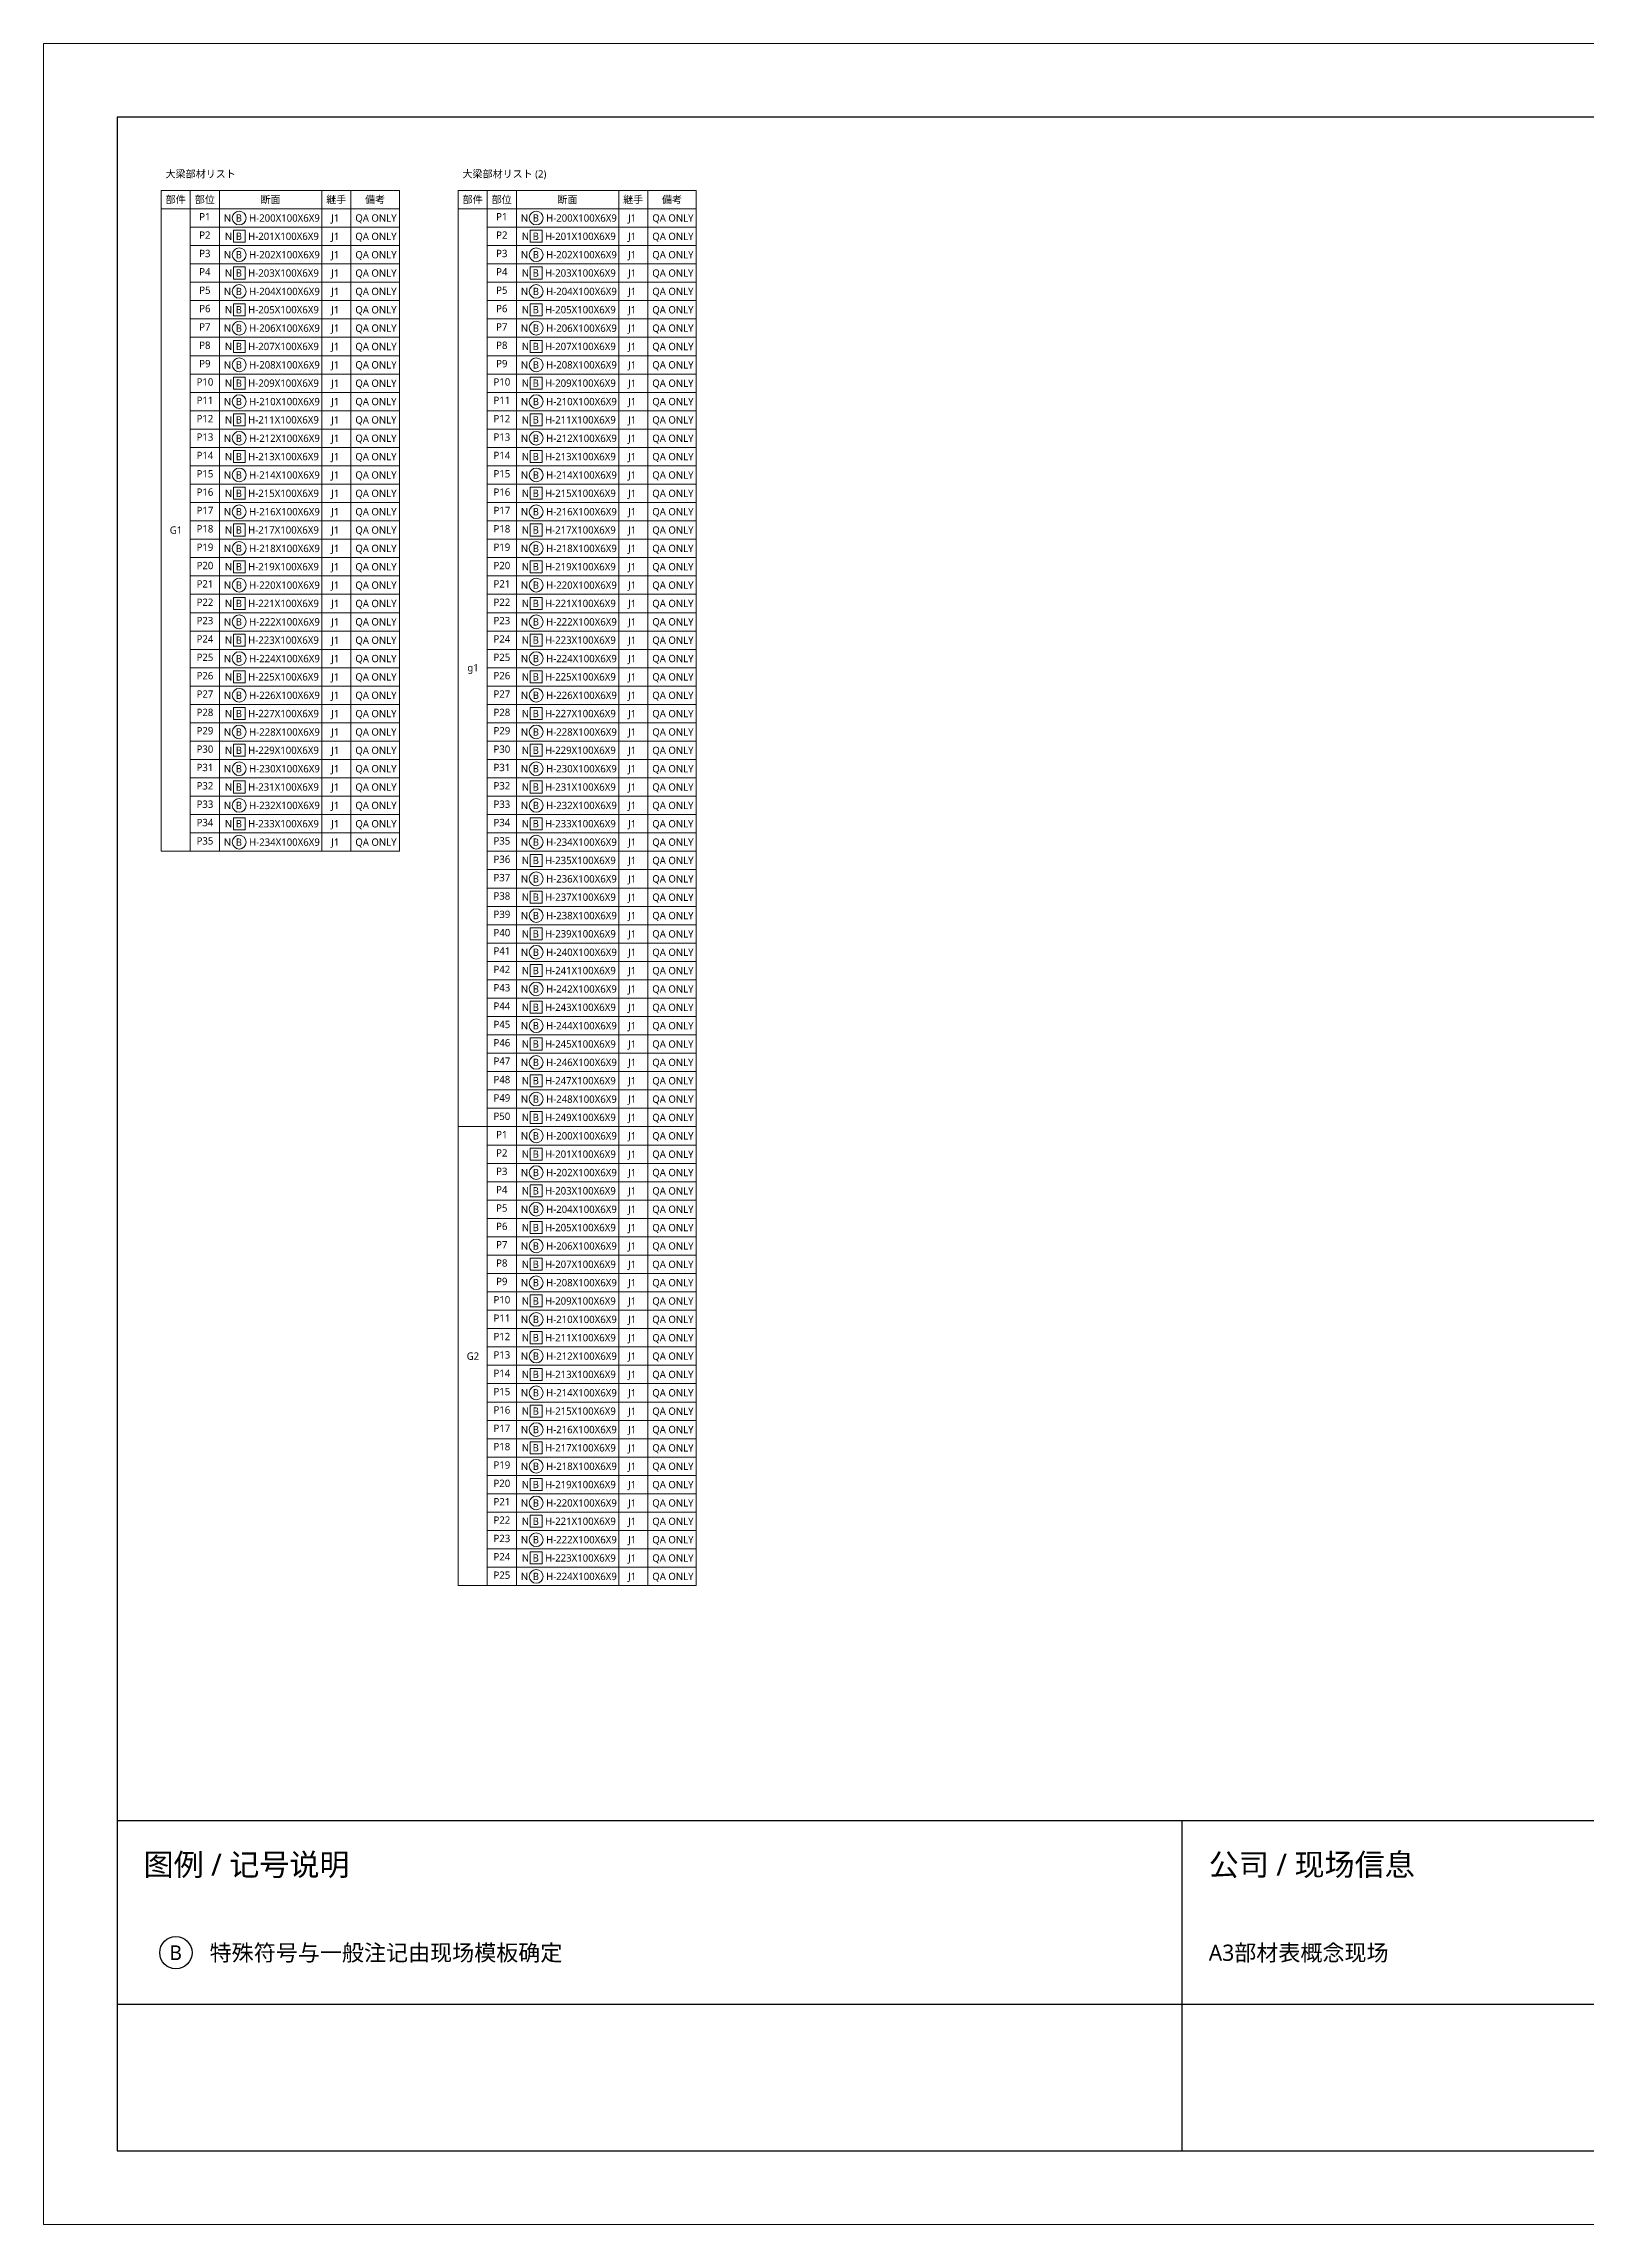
# Model space of a CAD drawing. Header units: millimetres. Extents: x 0 to 420, y 0 to 297.
# Drawn here: x 0 to 210, y 0 to 297 of the extents above; entities that cross this region are included whole.
import ezdxf

# ---------------------------------------------------------------- set-up
doc = ezdxf.new("R2010")
doc.units = ezdxf.units.MM
for name, color, linetype in [('ALIGN_A3', 8, 'Continuous'), ('BORDER', 7, 'Continuous'), ('FIXED_INFO', 7, 'Continuous'), ('TABLE_OOBARI', 3, 'Continuous'), ('TEXT', 7, 'Continuous')]:
    doc.layers.add(name, color=color, linetype=linetype)
doc.styles.add('MDG_CJK', font='NotoSansSC-VF.ttf')

# ---------------------------------------------------------------- blocks, each defined once
blk = doc.blocks.new('MDG_MAT_1FA7D49E33FD522B23D7')
at = {"lineweight": 13}
blk.add_circle((2.09, 0.5), 0.936, dxfattribs=at)
at = {"style": 'MDG_CJK'}
for s, p in [('N', (0, 0)), ('B', (1.62, 0))]:
    blk.add_text(s, height=1, dxfattribs=at).set_placement(p)
blk = doc.blocks.new('MDG_MAT_5EB7D1F36CDFFF83779C')
at = {"lineweight": 13}
for p, q in [((2.76, 1.32), (1.16, 1.32)), ((1.16, 1.32), (1.16, -0.32)), ((2.76, -0.32), (2.76, 1.32)), ((1.16, -0.32), (2.76, -0.32))]:
    blk.add_line(p, q, dxfattribs=at)
at = {"style": 'MDG_CJK'}
for s, p in [('N', (0, 0)), ('B', (1.48, 0))]:
    blk.add_text(s, height=1, dxfattribs=at).set_placement(p)

msp = doc.modelspace()

# ---------------------------------------------------------------- linework, layer by layer
at = {"layer": 'ALIGN_A3', "lineweight": 13}
for p, q in [((420, 297), (0, 297)), ((0, 297), (0, 0)), ((0, 0), (420, 0))]:
    msp.add_line(p, q, dxfattribs=at)
at = {"layer": 'BORDER', "lineweight": 30}
for p, q in [((410, 287), (10, 287)), ((10, 287), (10, 10)), ((10, 10), (410, 10))]:
    msp.add_line(p, q, dxfattribs=at)
at = {"layer": 'FIXED_INFO', "lineweight": 30}
msp.add_line((10, 55), (392, 55), dxfattribs=at)
at = {"layer": 'FIXED_INFO', "lineweight": 25}
for p, q in [((155, 10), (155, 55)), ((10, 30), (392, 30))]:
    msp.add_line(p, q, dxfattribs=at)
at = {"layer": 'FIXED_INFO'}
msp.add_circle((18, 37), 2.2, dxfattribs=at)
at = {"layer": 'TABLE_OOBARI', "lineweight": 13}
for p, q in [((48.42, 277), (16, 277)), ((16, 277), (16, 187)), ((48.42, 187), (48.42, 277)), ((88.84, 277), (56.42, 277)), ((56.42, 277), (56.42, 87)), ((88.84, 87), (88.84, 277)), ((16, 274.5), (48.42, 274.5)), ((56.42, 274.5), (88.84, 274.5)), ((16, 187), (48.42, 187)), ((56.42, 87), (88.84, 87))]:
    msp.add_line(p, q, dxfattribs=at)
at = {"layer": 'TABLE_OOBARI', "lineweight": 9}
for p, q in [((19.96, 187), (19.96, 277)), ((23.93, 187), (23.93, 277)), ((37.86, 187), (37.86, 277)), ((41.83, 187), (41.83, 277)), ((60.39, 87), (60.39, 277)), ((64.35, 87), (64.35, 277)), ((78.28, 87), (78.28, 277)), ((82.25, 87), (82.25, 277)), ((19.96, 272), (48.42, 272)), ((60.39, 272), (88.84, 272)), ((19.96, 269.5), (48.42, 269.5)), ((60.39, 269.5), (88.84, 269.5)), ((19.96, 267), (48.42, 267)), ((19.96, 264.5), (48.42, 264.5)), ((60.39, 267), (88.84, 267)), ((60.39, 264.5), (88.84, 264.5)), ((19.96, 262), (48.42, 262)), ((60.39, 262), (88.84, 262)), ((19.96, 259.5), (48.42, 259.5)), ((60.39, 259.5), (88.84, 259.5)), ((19.96, 257), (48.42, 257)), ((60.39, 257), (88.84, 257)), ((19.96, 254.5), (48.42, 254.5)), ((60.39, 254.5), (88.84, 254.5)), ((19.96, 252), (48.42, 252)), ((19.96, 249.5), (48.42, 249.5)), ((60.39, 252), (88.84, 252)), ((60.39, 249.5), (88.84, 249.5)), ((19.96, 247), (48.42, 247)), ((60.39, 247), (88.84, 247)), ((19.96, 244.5), (48.42, 244.5)), ((60.39, 244.5), (88.84, 244.5)), ((19.96, 242), (48.42, 242)), ((60.39, 242), (88.84, 242)), ((19.96, 239.5), (48.42, 239.5)), ((60.39, 239.5), (88.84, 239.5)), ((19.96, 237), (48.42, 237)), ((60.39, 237), (88.84, 237)), ((19.96, 234.5), (48.42, 234.5)), ((19.96, 232), (48.42, 232)), ((60.39, 234.5), (88.84, 234.5)), ((60.39, 232), (88.84, 232)), ((19.96, 229.5), (48.42, 229.5)), ((60.39, 229.5), (88.84, 229.5)), ((19.96, 227), (48.42, 227)), ((60.39, 227), (88.84, 227)), ((19.96, 224.5), (48.42, 224.5)), ((60.39, 224.5), (88.84, 224.5)), ((19.96, 222), (48.42, 222)), ((60.39, 222), (88.84, 222)), ((19.96, 219.5), (48.42, 219.5)), ((19.96, 217), (48.42, 217)), ((60.39, 219.5), (88.84, 219.5)), ((60.39, 217), (88.84, 217)), ((19.96, 214.5), (48.42, 214.5)), ((60.39, 214.5), (88.84, 214.5)), ((19.96, 212), (48.42, 212)), ((60.39, 212), (88.84, 212)), ((19.96, 209.5), (48.42, 209.5)), ((60.39, 209.5), (88.84, 209.5)), ((19.96, 207), (48.42, 207)), ((60.39, 207), (88.84, 207)), ((19.96, 204.5), (48.42, 204.5)), ((19.96, 202), (48.42, 202)), ((60.39, 204.5), (88.84, 204.5)), ((60.39, 202), (88.84, 202)), ((19.96, 199.5), (48.42, 199.5)), ((60.39, 199.5), (88.84, 199.5)), ((19.96, 197), (48.42, 197)), ((60.39, 197), (88.84, 197)), ((19.96, 194.5), (48.42, 194.5)), ((60.39, 194.5), (88.84, 194.5)), ((19.96, 192), (48.42, 192)), ((60.39, 192), (88.84, 192)), ((19.96, 189.5), (48.42, 189.5)), ((60.39, 189.5), (88.84, 189.5)), ((16, 187), (48.42, 187)), ((60.39, 187), (88.84, 187)), ((60.39, 184.5), (88.84, 184.5)), ((60.39, 182), (88.84, 182)), ((60.39, 179.5), (88.84, 179.5)), ((60.39, 177), (88.84, 177)), ((60.39, 174.5), (88.84, 174.5)), ((60.39, 172), (88.84, 172)), ((60.39, 169.5), (88.84, 169.5)), ((60.39, 167), (88.84, 167)), ((60.39, 164.5), (88.84, 164.5)), ((60.39, 162), (88.84, 162)), ((60.39, 159.5), (88.84, 159.5)), ((60.39, 157), (88.84, 157)), ((60.39, 154.5), (88.84, 154.5)), ((60.39, 152), (88.84, 152)), ((56.42, 149.5), (88.84, 149.5)), ((60.39, 147), (88.84, 147)), ((60.39, 144.5), (88.84, 144.5)), ((60.39, 142), (88.84, 142)), ((60.39, 139.5), (88.84, 139.5)), ((60.39, 137), (88.84, 137)), ((60.39, 134.5), (88.84, 134.5)), ((60.39, 132), (88.84, 132)), ((60.39, 129.5), (88.84, 129.5)), ((60.39, 127), (88.84, 127)), ((60.39, 124.5), (88.84, 124.5)), ((60.39, 122), (88.84, 122)), ((60.39, 119.5), (88.84, 119.5)), ((60.39, 117), (88.84, 117)), ((60.39, 114.5), (88.84, 114.5)), ((60.39, 112), (88.84, 112)), ((60.39, 109.5), (88.84, 109.5)), ((60.39, 107), (88.84, 107)), ((60.39, 104.5), (88.84, 104.5)), ((60.39, 102), (88.84, 102)), ((60.39, 99.5), (88.84, 99.5)), ((60.39, 97), (88.84, 97)), ((60.39, 94.5), (88.84, 94.5)), ((60.39, 92), (88.84, 92)), ((60.39, 89.5), (88.84, 89.5)), ((56.42, 87), (88.84, 87))]:
    msp.add_line(p, q, dxfattribs=at)

# ---------------------------------------------------------------- block references
at = {"layer": 'TEXT'}
for name, p in [('MDG_MAT_1FA7D49E33FD522B23D7', (24.53, 272.75)), ('MDG_MAT_1FA7D49E33FD522B23D7', (64.96, 272.75)), ('MDG_MAT_5EB7D1F36CDFFF83779C', (24.67, 270.26)), ('MDG_MAT_5EB7D1F36CDFFF83779C', (65.09, 270.26)), ('MDG_MAT_1FA7D49E33FD522B23D7', (24.53, 267.75)), ('MDG_MAT_1FA7D49E33FD522B23D7', (64.96, 267.75)), ('MDG_MAT_5EB7D1F36CDFFF83779C', (24.67, 265.26)), ('MDG_MAT_5EB7D1F36CDFFF83779C', (65.09, 265.26)), ('MDG_MAT_1FA7D49E33FD522B23D7', (24.53, 262.75)), ('MDG_MAT_5EB7D1F36CDFFF83779C', (24.67, 260.26)), ('MDG_MAT_1FA7D49E33FD522B23D7', (64.96, 262.75)), ('MDG_MAT_5EB7D1F36CDFFF83779C', (65.09, 260.26)), ('MDG_MAT_1FA7D49E33FD522B23D7', (24.53, 257.75)), ('MDG_MAT_1FA7D49E33FD522B23D7', (64.96, 257.75)), ('MDG_MAT_5EB7D1F36CDFFF83779C', (24.67, 255.26)), ('MDG_MAT_5EB7D1F36CDFFF83779C', (65.09, 255.26)), ('MDG_MAT_1FA7D49E33FD522B23D7', (24.53, 252.75)), ('MDG_MAT_1FA7D49E33FD522B23D7', (64.96, 252.75)), ('MDG_MAT_5EB7D1F36CDFFF83779C', (24.67, 250.26)), ('MDG_MAT_5EB7D1F36CDFFF83779C', (65.09, 250.26)), ('MDG_MAT_1FA7D49E33FD522B23D7', (24.53, 247.75)), ('MDG_MAT_5EB7D1F36CDFFF83779C', (24.67, 245.26)), ('MDG_MAT_1FA7D49E33FD522B23D7', (64.96, 247.75)), ('MDG_MAT_5EB7D1F36CDFFF83779C', (65.09, 245.26)), ('MDG_MAT_1FA7D49E33FD522B23D7', (24.53, 242.75)), ('MDG_MAT_1FA7D49E33FD522B23D7', (64.96, 242.75)), ('MDG_MAT_5EB7D1F36CDFFF83779C', (24.67, 240.26)), ('MDG_MAT_5EB7D1F36CDFFF83779C', (65.09, 240.26)), ('MDG_MAT_1FA7D49E33FD522B23D7', (24.53, 237.75)), ('MDG_MAT_1FA7D49E33FD522B23D7', (64.96, 237.75)), ('MDG_MAT_5EB7D1F36CDFFF83779C', (24.67, 235.26)), ('MDG_MAT_5EB7D1F36CDFFF83779C', (65.09, 235.26)), ('MDG_MAT_1FA7D49E33FD522B23D7', (24.53, 232.75)), ('MDG_MAT_1FA7D49E33FD522B23D7', (64.96, 232.75)), ('MDG_MAT_1FA7D49E33FD522B23D7', (24.53, 227.75)), ('MDG_MAT_5EB7D1F36CDFFF83779C', (24.67, 230.26)), ('MDG_MAT_1FA7D49E33FD522B23D7', (64.96, 227.75)), ('MDG_MAT_5EB7D1F36CDFFF83779C', (65.09, 230.26)), ('MDG_MAT_5EB7D1F36CDFFF83779C', (24.67, 225.26)), ('MDG_MAT_5EB7D1F36CDFFF83779C', (65.09, 225.26)), ('MDG_MAT_1FA7D49E33FD522B23D7', (24.53, 222.75)), ('MDG_MAT_1FA7D49E33FD522B23D7', (64.96, 222.75)), ('MDG_MAT_5EB7D1F36CDFFF83779C', (24.67, 220.26)), ('MDG_MAT_5EB7D1F36CDFFF83779C', (65.09, 220.26)), ('MDG_MAT_1FA7D49E33FD522B23D7', (24.53, 217.75)), ('MDG_MAT_1FA7D49E33FD522B23D7', (64.96, 217.75)), ('MDG_MAT_1FA7D49E33FD522B23D7', (24.53, 212.75)), ('MDG_MAT_5EB7D1F36CDFFF83779C', (24.67, 215.26)), ('MDG_MAT_1FA7D49E33FD522B23D7', (64.96, 212.75)), ('MDG_MAT_5EB7D1F36CDFFF83779C', (65.09, 215.26)), ('MDG_MAT_5EB7D1F36CDFFF83779C', (24.67, 210.26)), ('MDG_MAT_5EB7D1F36CDFFF83779C', (65.09, 210.26)), ('MDG_MAT_1FA7D49E33FD522B23D7', (24.53, 207.75)), ('MDG_MAT_1FA7D49E33FD522B23D7', (64.96, 207.75)), ('MDG_MAT_5EB7D1F36CDFFF83779C', (24.67, 205.26)), ('MDG_MAT_5EB7D1F36CDFFF83779C', (65.09, 205.26)), ('MDG_MAT_1FA7D49E33FD522B23D7', (24.53, 202.75)), ('MDG_MAT_1FA7D49E33FD522B23D7', (64.96, 202.75)), ('MDG_MAT_1FA7D49E33FD522B23D7', (24.53, 197.75)), ('MDG_MAT_5EB7D1F36CDFFF83779C', (24.67, 200.26)), ('MDG_MAT_1FA7D49E33FD522B23D7', (64.96, 197.75)), ('MDG_MAT_5EB7D1F36CDFFF83779C', (65.09, 200.26)), ('MDG_MAT_5EB7D1F36CDFFF83779C', (24.67, 195.26)), ('MDG_MAT_5EB7D1F36CDFFF83779C', (65.09, 195.26)), ('MDG_MAT_1FA7D49E33FD522B23D7', (24.53, 192.75)), ('MDG_MAT_1FA7D49E33FD522B23D7', (64.96, 192.75)), ('MDG_MAT_5EB7D1F36CDFFF83779C', (24.67, 190.26)), ('MDG_MAT_5EB7D1F36CDFFF83779C', (65.09, 190.26)), ('MDG_MAT_1FA7D49E33FD522B23D7', (24.53, 187.75)), ('MDG_MAT_1FA7D49E33FD522B23D7', (64.96, 187.75)), ('MDG_MAT_1FA7D49E33FD522B23D7', (64.96, 182.75)), ('MDG_MAT_5EB7D1F36CDFFF83779C', (65.09, 185.26)), ('MDG_MAT_5EB7D1F36CDFFF83779C', (65.09, 180.26)), ('MDG_MAT_1FA7D49E33FD522B23D7', (64.96, 177.75)), ('MDG_MAT_5EB7D1F36CDFFF83779C', (65.09, 175.26)), ('MDG_MAT_1FA7D49E33FD522B23D7', (64.96, 172.75)), ('MDG_MAT_5EB7D1F36CDFFF83779C', (65.09, 170.26)), ('MDG_MAT_1FA7D49E33FD522B23D7', (64.96, 167.75)), ('MDG_MAT_5EB7D1F36CDFFF83779C', (65.09, 165.26)), ('MDG_MAT_1FA7D49E33FD522B23D7', (64.96, 162.75)), ('MDG_MAT_5EB7D1F36CDFFF83779C', (65.09, 160.26)), ('MDG_MAT_1FA7D49E33FD522B23D7', (64.96, 157.75)), ('MDG_MAT_5EB7D1F36CDFFF83779C', (65.09, 155.26)), ('MDG_MAT_1FA7D49E33FD522B23D7', (64.96, 152.75)), ('MDG_MAT_5EB7D1F36CDFFF83779C', (65.09, 150.26)), ('MDG_MAT_1FA7D49E33FD522B23D7', (64.96, 147.75)), ('MDG_MAT_5EB7D1F36CDFFF83779C', (65.09, 145.26)), ('MDG_MAT_1FA7D49E33FD522B23D7', (64.96, 142.75)), ('MDG_MAT_5EB7D1F36CDFFF83779C', (65.09, 140.26)), ('MDG_MAT_1FA7D49E33FD522B23D7', (64.96, 137.75)), ('MDG_MAT_1FA7D49E33FD522B23D7', (64.96, 132.75)), ('MDG_MAT_5EB7D1F36CDFFF83779C', (65.09, 135.26)), ('MDG_MAT_5EB7D1F36CDFFF83779C', (65.09, 130.26)), ('MDG_MAT_1FA7D49E33FD522B23D7', (64.96, 127.75)), ('MDG_MAT_5EB7D1F36CDFFF83779C', (65.09, 125.26)), ('MDG_MAT_1FA7D49E33FD522B23D7', (64.96, 122.75)), ('MDG_MAT_1FA7D49E33FD522B23D7', (64.96, 117.75)), ('MDG_MAT_5EB7D1F36CDFFF83779C', (65.09, 120.26)), ('MDG_MAT_5EB7D1F36CDFFF83779C', (65.09, 115.26)), ('MDG_MAT_1FA7D49E33FD522B23D7', (64.96, 112.75)), ('MDG_MAT_5EB7D1F36CDFFF83779C', (65.09, 110.26)), ('MDG_MAT_1FA7D49E33FD522B23D7', (64.96, 107.75)), ('MDG_MAT_1FA7D49E33FD522B23D7', (64.96, 102.75)), ('MDG_MAT_5EB7D1F36CDFFF83779C', (65.09, 105.26)), ('MDG_MAT_5EB7D1F36CDFFF83779C', (65.09, 100.26)), ('MDG_MAT_1FA7D49E33FD522B23D7', (64.96, 97.75)), ('MDG_MAT_5EB7D1F36CDFFF83779C', (65.09, 95.26)), ('MDG_MAT_1FA7D49E33FD522B23D7', (64.96, 92.75)), ('MDG_MAT_1FA7D49E33FD522B23D7', (64.96, 87.75)), ('MDG_MAT_5EB7D1F36CDFFF83779C', (65.09, 90.26))]:
    msp.add_blockref(name, p, dxfattribs=at)

# ---------------------------------------------------------------- texts
at = {"layer": 'TEXT', "style": 'MDG_CJK'}
for s, height, p in [('大梁部材リスト', 1, (16.6, 278.75)), ('大梁部材リスト (2)', 1, (57.02, 278.75)), ('部件', 1, (16.61, 275.25)), ('部位', 1, (20.57, 275.25)), ('断面', 1, (29.52, 275.25)), ('継手', 1, (38.47, 275.25)), ('備考', 1, (43.75, 275.25)), ('部件', 1, (57.03, 275.25)), ('部位', 1, (60.99, 275.25)), ('断面', 1, (69.94, 275.25)), ('継手', 1, (78.89, 275.25)), ('備考', 1, (84.17, 275.25)), ('P1', 1, (21.18, 272.92)), ('H-200X100X6X9', 1, (27.96, 272.75)), ('J1', 1, (39.14, 272.75)), ('QA ONLY', 1, (42.43, 272.75)), ('P1', 1, (61.6, 272.92)), ('H-200X100X6X9', 1, (68.39, 272.75)), ('J1', 1, (79.56, 272.75)), ('QA ONLY', 1, (82.85, 272.75)), ('P2', 1, (21.18, 270.42)), ('H-201X100X6X9', 1, (27.83, 270.26)), ('J1', 1, (39.14, 270.25)), ('QA ONLY', 1, (42.43, 270.25)), ('P2', 1, (61.6, 270.42)), ('H-201X100X6X9', 1, (68.25, 270.26)), ('J1', 1, (79.56, 270.25)), ('QA ONLY', 1, (82.85, 270.25)), ('P3', 1, (21.18, 267.92)), ('H-202X100X6X9', 1, (27.96, 267.75)), ('J1', 1, (39.14, 267.75)), ('QA ONLY', 1, (42.43, 267.75)), ('P3', 1, (61.6, 267.92)), ('H-202X100X6X9', 1, (68.39, 267.75)), ('J1', 1, (79.56, 267.75)), ('QA ONLY', 1, (82.85, 267.75)), ('P4', 1, (21.18, 265.42)), ('H-203X100X6X9', 1, (27.83, 265.26)), ('J1', 1, (39.14, 265.25)), ('QA ONLY', 1, (42.43, 265.25)), ('P4', 1, (61.6, 265.42)), ('H-203X100X6X9', 1, (68.25, 265.26)), ('J1', 1, (79.56, 265.25)), ('QA ONLY', 1, (82.85, 265.25)), ('P5', 1, (21.18, 262.92)), ('P6', 1, (21.18, 260.42)), ('H-204X100X6X9', 1, (27.96, 262.75)), ('J1', 1, (39.14, 262.75)), ('QA ONLY', 1, (42.43, 262.75)), ('P5', 1, (61.6, 262.92)), ('P6', 1, (61.6, 260.42)), ('H-204X100X6X9', 1, (68.39, 262.75)), ('J1', 1, (79.56, 262.75)), ('QA ONLY', 1, (82.85, 262.75)), ('P7', 1, (21.18, 257.92)), ('H-205X100X6X9', 1, (27.83, 260.26)), ('H-206X100X6X9', 1, (27.96, 257.75)), ('J1', 1, (39.14, 260.25)), ('J1', 1, (39.14, 257.75)), ('QA ONLY', 1, (42.43, 260.25)), ('QA ONLY', 1, (42.43, 257.75)), ('P7', 1, (61.6, 257.92)), ('H-205X100X6X9', 1, (68.25, 260.26)), ('H-206X100X6X9', 1, (68.39, 257.75)), ('J1', 1, (79.56, 260.25)), ('J1', 1, (79.56, 257.75)), ('QA ONLY', 1, (82.85, 260.25)), ('QA ONLY', 1, (82.85, 257.75)), ('P8', 1, (21.18, 255.42)), ('H-207X100X6X9', 1, (27.83, 255.26)), ('J1', 1, (39.14, 255.25)), ('QA ONLY', 1, (42.43, 255.25)), ('P8', 1, (61.6, 255.42)), ('H-207X100X6X9', 1, (68.25, 255.26)), ('J1', 1, (79.56, 255.25)), ('QA ONLY', 1, (82.85, 255.25)), ('P9', 1, (21.18, 252.92)), ('H-208X100X6X9', 1, (27.96, 252.75)), ('J1', 1, (39.14, 252.75)), ('QA ONLY', 1, (42.43, 252.75)), ('P9', 1, (61.6, 252.92)), ('H-208X100X6X9', 1, (68.39, 252.75)), ('J1', 1, (79.56, 252.75)), ('QA ONLY', 1, (82.85, 252.75)), ('P10', 1, (20.82, 250.42)), ('H-209X100X6X9', 1, (27.83, 250.26)), ('J1', 1, (39.14, 250.25)), ('QA ONLY', 1, (42.43, 250.25)), ('P10', 1, (61.24, 250.42)), ('H-209X100X6X9', 1, (68.25, 250.26)), ('J1', 1, (79.56, 250.25)), ('QA ONLY', 1, (82.85, 250.25)), ('P11', 1, (20.82, 247.92)), ('H-210X100X6X9', 1, (27.96, 247.75)), ('J1', 1, (39.14, 247.75)), ('QA ONLY', 1, (42.43, 247.75)), ('P11', 1, (61.24, 247.92)), ('H-210X100X6X9', 1, (68.39, 247.75)), ('J1', 1, (79.56, 247.75)), ('QA ONLY', 1, (82.85, 247.75)), ('P12', 1, (20.82, 245.42)), ('P13', 1, (20.82, 242.92)), ('H-211X100X6X9', 1, (27.83, 245.26)), ('H-212X100X6X9', 1, (27.96, 242.75)), ('J1', 1, (39.14, 245.25)), ('J1', 1, (39.14, 242.75)), ('QA ONLY', 1, (42.43, 245.25)), ('QA ONLY', 1, (42.43, 242.75)), ('P12', 1, (61.24, 245.42)), ('P13', 1, (61.24, 242.92)), ('H-211X100X6X9', 1, (68.25, 245.26)), ('H-212X100X6X9', 1, (68.39, 242.75)), ('J1', 1, (79.56, 245.25)), ('J1', 1, (79.56, 242.75)), ('QA ONLY', 1, (82.85, 245.25)), ('QA ONLY', 1, (82.85, 242.75)), ('P14', 1, (20.82, 240.42)), ('H-213X100X6X9', 1, (27.83, 240.26)), ('J1', 1, (39.14, 240.25)), ('QA ONLY', 1, (42.43, 240.25)), ('P14', 1, (61.24, 240.42)), ('H-213X100X6X9', 1, (68.25, 240.26)), ('J1', 1, (79.56, 240.25)), ('QA ONLY', 1, (82.85, 240.25)), ('P15', 1, (20.82, 237.92)), ('H-214X100X6X9', 1, (27.96, 237.75)), ('J1', 1, (39.14, 237.75)), ('QA ONLY', 1, (42.43, 237.75)), ('P15', 1, (61.24, 237.92)), ('H-214X100X6X9', 1, (68.39, 237.75)), ('J1', 1, (79.56, 237.75)), ('QA ONLY', 1, (82.85, 237.75)), ('P16', 1, (20.82, 235.42)), ('H-215X100X6X9', 1, (27.83, 235.26)), ('J1', 1, (39.14, 235.25)), ('QA ONLY', 1, (42.43, 235.25)), ('P16', 1, (61.24, 235.42)), ('H-215X100X6X9', 1, (68.25, 235.26)), ('J1', 1, (79.56, 235.25)), ('QA ONLY', 1, (82.85, 235.25)), ('P17', 1, (20.82, 232.92)), ('H-216X100X6X9', 1, (27.96, 232.75)), ('J1', 1, (39.14, 232.75)), ('QA ONLY', 1, (42.43, 232.75)), ('P17', 1, (61.24, 232.92)), ('H-216X100X6X9', 1, (68.39, 232.75)), ('J1', 1, (79.56, 232.75)), ('QA ONLY', 1, (82.85, 232.75)), ('G1', 1, (17.17, 230.25)), ('P18', 1, (20.82, 230.42)), ('P19', 1, (20.82, 227.92)), ('H-217X100X6X9', 1, (27.83, 230.26)), ('H-218X100X6X9', 1, (27.96, 227.75)), ('J1', 1, (39.14, 230.25)), ('J1', 1, (39.14, 227.75)), ('QA ONLY', 1, (42.43, 230.25)), ('QA ONLY', 1, (42.43, 227.75)), ('P18', 1, (61.24, 230.42)), ('P19', 1, (61.24, 227.92)), ('H-217X100X6X9', 1, (68.25, 230.26)), ('H-218X100X6X9', 1, (68.39, 227.75)), ('J1', 1, (79.56, 230.25)), ('J1', 1, (79.56, 227.75)), ('QA ONLY', 1, (82.85, 230.25)), ('QA ONLY', 1, (82.85, 227.75)), ('P20', 1, (20.82, 225.42)), ('H-219X100X6X9', 1, (27.83, 225.26)), ('J1', 1, (39.14, 225.25)), ('QA ONLY', 1, (42.43, 225.25)), ('P20', 1, (61.24, 225.42)), ('H-219X100X6X9', 1, (68.25, 225.26)), ('J1', 1, (79.56, 225.25)), ('QA ONLY', 1, (82.85, 225.25)), ('P21', 1, (20.82, 222.92)), ('H-220X100X6X9', 1, (27.96, 222.75)), ('J1', 1, (39.14, 222.75)), ('QA ONLY', 1, (42.43, 222.75)), ('P21', 1, (61.24, 222.92)), ('H-220X100X6X9', 1, (68.39, 222.75)), ('J1', 1, (79.56, 222.75)), ('QA ONLY', 1, (82.85, 222.75)), ('P22', 1, (20.82, 220.42)), ('H-221X100X6X9', 1, (27.83, 220.26)), ('J1', 1, (39.14, 220.25)), ('QA ONLY', 1, (42.43, 220.25)), ('P22', 1, (61.24, 220.42)), ('H-221X100X6X9', 1, (68.25, 220.26)), ('J1', 1, (79.56, 220.25)), ('QA ONLY', 1, (82.85, 220.25)), ('P23', 1, (20.82, 217.92)), ('H-222X100X6X9', 1, (27.96, 217.75)), ('J1', 1, (39.14, 217.75)), ('QA ONLY', 1, (42.43, 217.75)), ('P23', 1, (61.24, 217.92)), ('H-222X100X6X9', 1, (68.39, 217.75)), ('J1', 1, (79.56, 217.75)), ('QA ONLY', 1, (82.85, 217.75)), ('P24', 1, (20.82, 215.42)), ('P25', 1, (20.82, 212.92)), ('H-223X100X6X9', 1, (27.83, 215.26)), ('J1', 1, (39.14, 215.25)), ('QA ONLY', 1, (42.43, 215.25)), ('P24', 1, (61.24, 215.42)), ('P25', 1, (61.24, 212.92)), ('H-223X100X6X9', 1, (68.25, 215.26)), ('J1', 1, (79.56, 215.25)), ('QA ONLY', 1, (82.85, 215.25)), ('P26', 1, (20.82, 210.42)), ('H-225X100X6X9', 1, (27.83, 210.26)), ('H-224X100X6X9', 1, (27.96, 212.75)), ('J1', 1, (39.14, 212.75)), ('J1', 1, (39.14, 210.25)), ('QA ONLY', 1, (42.43, 212.75)), ('QA ONLY', 1, (42.43, 210.25)), ('g1', 1, (57.68, 211.5)), ('P26', 1, (61.24, 210.42)), ('H-225X100X6X9', 1, (68.25, 210.26)), ('H-224X100X6X9', 1, (68.39, 212.75)), ('J1', 1, (79.56, 212.75)), ('J1', 1, (79.56, 210.25)), ('QA ONLY', 1, (82.85, 212.75)), ('QA ONLY', 1, (82.85, 210.25)), ('P27', 1, (20.82, 207.92)), ('H-226X100X6X9', 1, (27.96, 207.75)), ('J1', 1, (39.14, 207.75)), ('QA ONLY', 1, (42.43, 207.75)), ('P27', 1, (61.24, 207.92)), ('H-226X100X6X9', 1, (68.39, 207.75)), ('J1', 1, (79.56, 207.75)), ('QA ONLY', 1, (82.85, 207.75)), ('P28', 1, (20.82, 205.42)), ('H-227X100X6X9', 1, (27.83, 205.26)), ('J1', 1, (39.14, 205.25)), ('QA ONLY', 1, (42.43, 205.25)), ('P28', 1, (61.24, 205.42)), ('H-227X100X6X9', 1, (68.25, 205.26)), ('J1', 1, (79.56, 205.25)), ('QA ONLY', 1, (82.85, 205.25)), ('P29', 1, (20.82, 202.92)), ('H-228X100X6X9', 1, (27.96, 202.75)), ('J1', 1, (39.14, 202.75)), ('QA ONLY', 1, (42.43, 202.75)), ('P29', 1, (61.24, 202.92)), ('H-228X100X6X9', 1, (68.39, 202.75)), ('J1', 1, (79.56, 202.75)), ('QA ONLY', 1, (82.85, 202.75)), ('P30', 1, (20.82, 200.42)), ('H-229X100X6X9', 1, (27.83, 200.26)), ('J1', 1, (39.14, 200.25)), ('QA ONLY', 1, (42.43, 200.25)), ('P30', 1, (61.24, 200.42)), ('H-229X100X6X9', 1, (68.25, 200.26)), ('J1', 1, (79.56, 200.25)), ('QA ONLY', 1, (82.85, 200.25)), ('P31', 1, (20.82, 197.92)), ('P32', 1, (20.82, 195.42)), ('H-231X100X6X9', 1, (27.83, 195.26)), ('H-230X100X6X9', 1, (27.96, 197.75)), ('J1', 1, (39.14, 197.75)), ('J1', 1, (39.14, 195.25)), ('QA ONLY', 1, (42.43, 197.75)), ('QA ONLY', 1, (42.43, 195.25)), ('P31', 1, (61.24, 197.92)), ('P32', 1, (61.24, 195.42)), ('H-231X100X6X9', 1, (68.25, 195.26)), ('H-230X100X6X9', 1, (68.39, 197.75)), ('J1', 1, (79.56, 197.75)), ('J1', 1, (79.56, 195.25)), ('QA ONLY', 1, (82.85, 197.75)), ('QA ONLY', 1, (82.85, 195.25)), ('P33', 1, (20.82, 192.92)), ('H-232X100X6X9', 1, (27.96, 192.75)), ('J1', 1, (39.14, 192.75)), ('QA ONLY', 1, (42.43, 192.75)), ('P33', 1, (61.24, 192.92)), ('H-232X100X6X9', 1, (68.39, 192.75)), ('J1', 1, (79.56, 192.75)), ('QA ONLY', 1, (82.85, 192.75)), ('P34', 1, (20.82, 190.42)), ('H-233X100X6X9', 1, (27.83, 190.26)), ('J1', 1, (39.14, 190.25)), ('QA ONLY', 1, (42.43, 190.25)), ('P34', 1, (61.24, 190.42)), ('H-233X100X6X9', 1, (68.25, 190.26)), ('J1', 1, (79.56, 190.25)), ('QA ONLY', 1, (82.85, 190.25)), ('P35', 1, (20.82, 187.92)), ('H-234X100X6X9', 1, (27.96, 187.75)), ('J1', 1, (39.14, 187.75)), ('QA ONLY', 1, (42.43, 187.75)), ('P35', 1, (61.24, 187.92)), ('H-234X100X6X9', 1, (68.39, 187.75)), ('J1', 1, (79.56, 187.75)), ('QA ONLY', 1, (82.85, 187.75)), ('P36', 1, (61.24, 185.42)), ('H-235X100X6X9', 1, (68.25, 185.26)), ('J1', 1, (79.56, 185.25)), ('QA ONLY', 1, (82.85, 185.25)), ('P37', 1, (61.24, 182.92)), ('P38', 1, (61.24, 180.42)), ('H-237X100X6X9', 1, (68.25, 180.26)), ('H-236X100X6X9', 1, (68.39, 182.75)), ('J1', 1, (79.56, 182.75)), ('J1', 1, (79.56, 180.25)), ('QA ONLY', 1, (82.85, 182.75)), ('QA ONLY', 1, (82.85, 180.25)), ('P39', 1, (61.24, 177.92)), ('H-238X100X6X9', 1, (68.39, 177.75)), ('J1', 1, (79.56, 177.75)), ('QA ONLY', 1, (82.85, 177.75)), ('P40', 1, (61.24, 175.42)), ('H-239X100X6X9', 1, (68.25, 175.26)), ('J1', 1, (79.56, 175.25)), ('QA ONLY', 1, (82.85, 175.25)), ('P41', 1, (61.24, 172.92)), ('H-240X100X6X9', 1, (68.39, 172.75)), ('J1', 1, (79.56, 172.75)), ('QA ONLY', 1, (82.85, 172.75)), ('P42', 1, (61.24, 170.42)), ('H-241X100X6X9', 1, (68.25, 170.26)), ('J1', 1, (79.56, 170.25)), ('QA ONLY', 1, (82.85, 170.25)), ('P43', 1, (61.24, 167.92)), ('P44', 1, (61.24, 165.42)), ('H-242X100X6X9', 1, (68.39, 167.75)), ('J1', 1, (79.56, 167.75)), ('QA ONLY', 1, (82.85, 167.75)), ('P45', 1, (61.24, 162.92)), ('H-243X100X6X9', 1, (68.25, 165.26)), ('H-244X100X6X9', 1, (68.39, 162.75)), ('J1', 1, (79.56, 165.25)), ('J1', 1, (79.56, 162.75)), ('QA ONLY', 1, (82.85, 165.25)), ('QA ONLY', 1, (82.85, 162.75)), ('P46', 1, (61.24, 160.42)), ('H-245X100X6X9', 1, (68.25, 160.26)), ('J1', 1, (79.56, 160.25)), ('QA ONLY', 1, (82.85, 160.25)), ('P47', 1, (61.24, 157.92)), ('H-246X100X6X9', 1, (68.39, 157.75)), ('J1', 1, (79.56, 157.75)), ('QA ONLY', 1, (82.85, 157.75)), ('P48', 1, (61.24, 155.42)), ('H-247X100X6X9', 1, (68.25, 155.26)), ('J1', 1, (79.56, 155.25)), ('QA ONLY', 1, (82.85, 155.25)), ('P49', 1, (61.24, 152.92)), ('H-248X100X6X9', 1, (68.39, 152.75)), ('J1', 1, (79.56, 152.75)), ('QA ONLY', 1, (82.85, 152.75)), ('P50', 1, (61.24, 150.42)), ('P1', 1, (61.6, 147.92)), ('H-249X100X6X9', 1, (68.25, 150.26)), ('H-200X100X6X9', 1, (68.39, 147.75)), ('J1', 1, (79.56, 150.25)), ('J1', 1, (79.56, 147.75)), ('QA ONLY', 1, (82.85, 150.25)), ('QA ONLY', 1, (82.85, 147.75)), ('P2', 1, (61.6, 145.42)), ('H-201X100X6X9', 1, (68.25, 145.26)), ('J1', 1, (79.56, 145.25)), ('QA ONLY', 1, (82.85, 145.25)), ('P3', 1, (61.6, 142.92)), ('H-202X100X6X9', 1, (68.39, 142.75)), ('J1', 1, (79.56, 142.75)), ('QA ONLY', 1, (82.85, 142.75)), ('P4', 1, (61.6, 140.42)), ('H-203X100X6X9', 1, (68.25, 140.26)), ('J1', 1, (79.56, 140.25)), ('QA ONLY', 1, (82.85, 140.25)), ('P5', 1, (61.6, 137.92)), ('H-204X100X6X9', 1, (68.39, 137.75)), ('J1', 1, (79.56, 137.75)), ('QA ONLY', 1, (82.85, 137.75)), ('P6', 1, (61.6, 135.42)), ('P7', 1, (61.6, 132.92)), ('H-205X100X6X9', 1, (68.25, 135.26)), ('H-206X100X6X9', 1, (68.39, 132.75)), ('J1', 1, (79.56, 135.25)), ('J1', 1, (79.56, 132.75)), ('QA ONLY', 1, (82.85, 135.25)), ('QA ONLY', 1, (82.85, 132.75)), ('P8', 1, (61.6, 130.42)), ('H-207X100X6X9', 1, (68.25, 130.26)), ('J1', 1, (79.56, 130.25)), ('QA ONLY', 1, (82.85, 130.25)), ('P9', 1, (61.6, 127.92)), ('H-208X100X6X9', 1, (68.39, 127.75)), ('J1', 1, (79.56, 127.75)), ('QA ONLY', 1, (82.85, 127.75)), ('P10', 1, (61.24, 125.42)), ('H-209X100X6X9', 1, (68.25, 125.26)), ('J1', 1, (79.56, 125.25)), ('QA ONLY', 1, (82.85, 125.25)), ('P11', 1, (61.24, 122.92)), ('H-210X100X6X9', 1, (68.39, 122.75)), ('J1', 1, (79.56, 122.75)), ('QA ONLY', 1, (82.85, 122.75)), ('P12', 1, (61.24, 120.42)), ('P13', 1, (61.24, 117.92)), ('H-211X100X6X9', 1, (68.25, 120.26)), ('J1', 1, (79.56, 120.25)), ('QA ONLY', 1, (82.85, 120.25)), ('G2', 1, (57.59, 117.75)), ('P14', 1, (61.24, 115.42)), ('H-213X100X6X9', 1, (68.25, 115.26)), ('H-212X100X6X9', 1, (68.39, 117.75)), ('J1', 1, (79.56, 117.75)), ('J1', 1, (79.56, 115.25)), ('QA ONLY', 1, (82.85, 117.75)), ('QA ONLY', 1, (82.85, 115.25)), ('P15', 1, (61.24, 112.92)), ('H-214X100X6X9', 1, (68.39, 112.75)), ('J1', 1, (79.56, 112.75)), ('QA ONLY', 1, (82.85, 112.75)), ('P16', 1, (61.24, 110.42)), ('H-215X100X6X9', 1, (68.25, 110.26)), ('J1', 1, (79.56, 110.25)), ('QA ONLY', 1, (82.85, 110.25)), ('P17', 1, (61.24, 107.92)), ('H-216X100X6X9', 1, (68.39, 107.75)), ('J1', 1, (79.56, 107.75)), ('QA ONLY', 1, (82.85, 107.75)), ('P18', 1, (61.24, 105.42)), ('H-217X100X6X9', 1, (68.25, 105.26)), ('J1', 1, (79.56, 105.25)), ('QA ONLY', 1, (82.85, 105.25)), ('P19', 1, (61.24, 102.92)), ('P20', 1, (61.24, 100.42)), ('H-219X100X6X9', 1, (68.25, 100.26)), ('H-218X100X6X9', 1, (68.39, 102.75)), ('J1', 1, (79.56, 102.75)), ('J1', 1, (79.56, 100.25)), ('QA ONLY', 1, (82.85, 102.75)), ('QA ONLY', 1, (82.85, 100.25)), ('P21', 1, (61.24, 97.92)), ('H-220X100X6X9', 1, (68.39, 97.75)), ('J1', 1, (79.56, 97.75)), ('QA ONLY', 1, (82.85, 97.75)), ('P22', 1, (61.24, 95.42)), ('H-221X100X6X9', 1, (68.25, 95.26)), ('J1', 1, (79.56, 95.25)), ('QA ONLY', 1, (82.85, 95.25)), ('P23', 1, (61.24, 92.92)), ('H-222X100X6X9', 1, (68.39, 92.75)), ('J1', 1, (79.56, 92.75)), ('QA ONLY', 1, (82.85, 92.75)), ('P24', 1, (61.24, 90.42)), ('H-223X100X6X9', 1, (68.25, 90.26)), ('J1', 1, (79.56, 90.25)), ('QA ONLY', 1, (82.85, 90.25)), ('P25', 1, (61.24, 87.92)), ('H-224X100X6X9', 1, (68.39, 87.75)), ('J1', 1, (79.56, 87.75)), ('QA ONLY', 1, (82.85, 87.75)), ('图例 / 记号说明', 3, (13.6, 47.5)), ('公司 / 现场信息', 3, (158.6, 47.5)), ('B', 2, (17.13, 36)), ('特殊符号与一般注记由现场模板确定', 2.2, (22.6, 35.9)), ('A3部材表概念现场', 2.2, (158.6, 35.9))]:
    msp.add_text(s, height=height, dxfattribs=at).set_placement(p)

doc.saveas('drawing.dxf')
